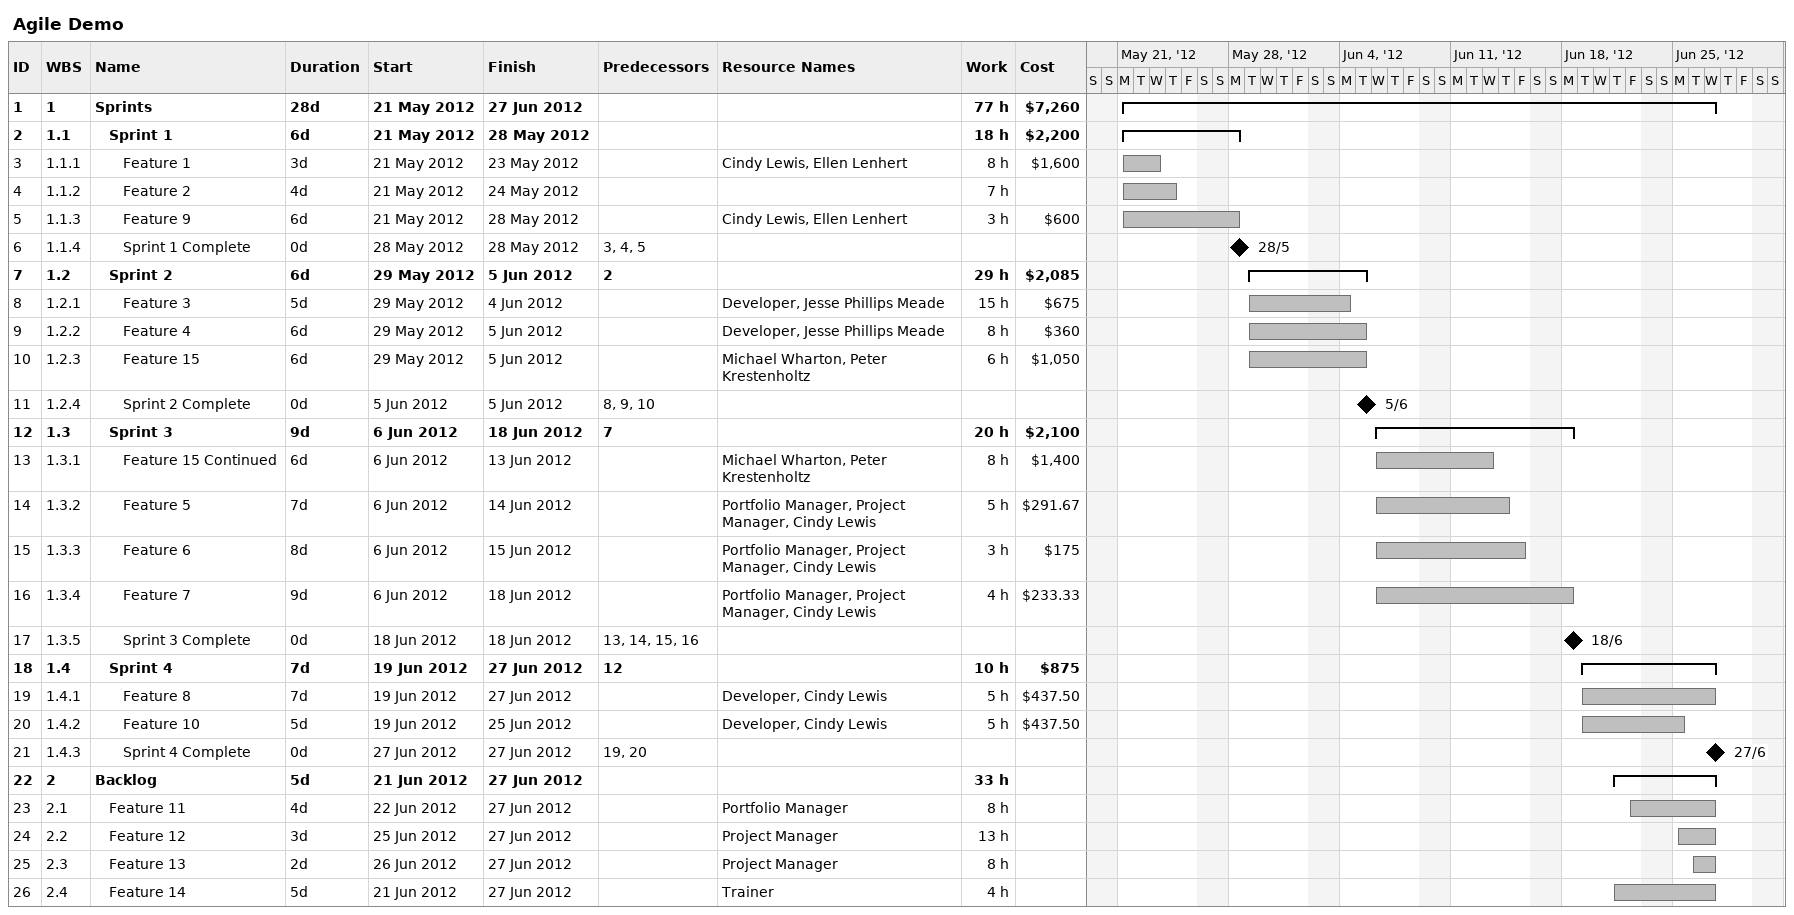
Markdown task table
Agile Demo

| ID | WBS | Task | Duration | Start | Finish | Predecessors | Resources | Work (h) | Cost ($) |
|---|---|---|---|---|---|---|---|---|---|
| 1 | 1 | **Sprints** | 28d | 2012-05-21 | 2012-06-27 |  |  | 77 | 7260 |
| 2 | 1.1 | **Sprint 1** | 6d | 2012-05-21 | 2012-05-28 |  |  | 18 | 2200 |
| 3 | 1.1.1 | Feature 1 | 3d | 2012-05-21 | 2012-05-23 |  | Cindy Lewis, Ellen Lenhert | 8 | 1600 |
| 4 | 1.1.2 | Feature 2 | 4d | 2012-05-21 | 2012-05-24 |  |  | 7 |  |
| 5 | 1.1.3 | Feature 9 | 6d | 2012-05-21 | 2012-05-28 |  | Cindy Lewis, Ellen Lenhert | 3 | 600 |
| 6 | 1.1.4 | Sprint 1 Complete | 0d | 2012-05-28 | 2012-05-28 | 3, 4, 5 |  |  |  |
| 7 | 1.2 | **Sprint 2** | 6d | 2012-05-29 | 2012-06-05 | 2 |  | 29 | 2085 |
| 8 | 1.2.1 | Feature 3 | 5d | 2012-05-29 | 2012-06-04 |  | Developer, Jesse Phillips Meade | 15 | 675 |
| 9 | 1.2.2 | Feature 4 | 6d | 2012-05-29 | 2012-06-05 |  | Developer, Jesse Phillips Meade | 8 | 360 |
| 10 | 1.2.3 | Feature 15 | 6d | 2012-05-29 | 2012-06-05 |  | Michael Wharton, Peter Krestenholtz | 6 | 1050 |
| 11 | 1.2.4 | Sprint 2 Complete | 0d | 2012-06-05 | 2012-06-05 | 8, 9, 10 |  |  |  |
| 12 | 1.3 | **Sprint 3** | 9d | 2012-06-06 | 2012-06-18 | 7 |  | 20 | 2100 |
| 13 | 1.3.1 | Feature 15 Continued | 6d | 2012-06-06 | 2012-06-13 |  | Michael Wharton, Peter Krestenholtz | 8 | 1400 |
| 14 | 1.3.2 | Feature 5 | 7d | 2012-06-06 | 2012-06-14 |  | Portfolio Manager, Project Manager, Cindy Lewis | 5 | 291.67 |
| 15 | 1.3.3 | Feature 6 | 8d | 2012-06-06 | 2012-06-15 |  | Portfolio Manager, Project Manager, Cindy Lewis | 3 | 175 |
| 16 | 1.3.4 | Feature 7 | 9d | 2012-06-06 | 2012-06-18 |  | Portfolio Manager, Project Manager, Cindy Lewis | 4 | 233.33 |
| 17 | 1.3.5 | Sprint 3 Complete | 0d | 2012-06-18 | 2012-06-18 | 13, 14, 15, 16 |  |  |  |
| 18 | 1.4 | **Sprint 4** | 7d | 2012-06-19 | 2012-06-27 | 12 |  | 10 | 875 |
| 19 | 1.4.1 | Feature 8 | 7d | 2012-06-19 | 2012-06-27 |  | Developer, Cindy Lewis | 5 | 437.50 |
| 20 | 1.4.2 | Feature 10 | 5d | 2012-06-19 | 2012-06-25 |  | Developer, Cindy Lewis | 5 | 437.50 |
| 21 | 1.4.3 | Sprint 4 Complete | 0d | 2012-06-27 | 2012-06-27 | 19, 20 |  |  |  |
| 22 | 2 | **Backlog** | 5d | 2012-06-21 | 2012-06-27 |  |  | 33 |  |
| 23 | 2.1 | Feature 11 | 4d | 2012-06-22 | 2012-06-27 |  | Portfolio Manager | 8 |  |
| 24 | 2.2 | Feature 12 | 3d | 2012-06-25 | 2012-06-27 |  | Project Manager | 13 |  |
| 25 | 2.3 | Feature 13 | 2d | 2012-06-26 | 2012-06-27 |  | Project Manager | 8 |  |
| 26 | 2.4 | Feature 14 | 5d | 2012-06-21 | 2012-06-27 |  | Trainer | 4 |  |
